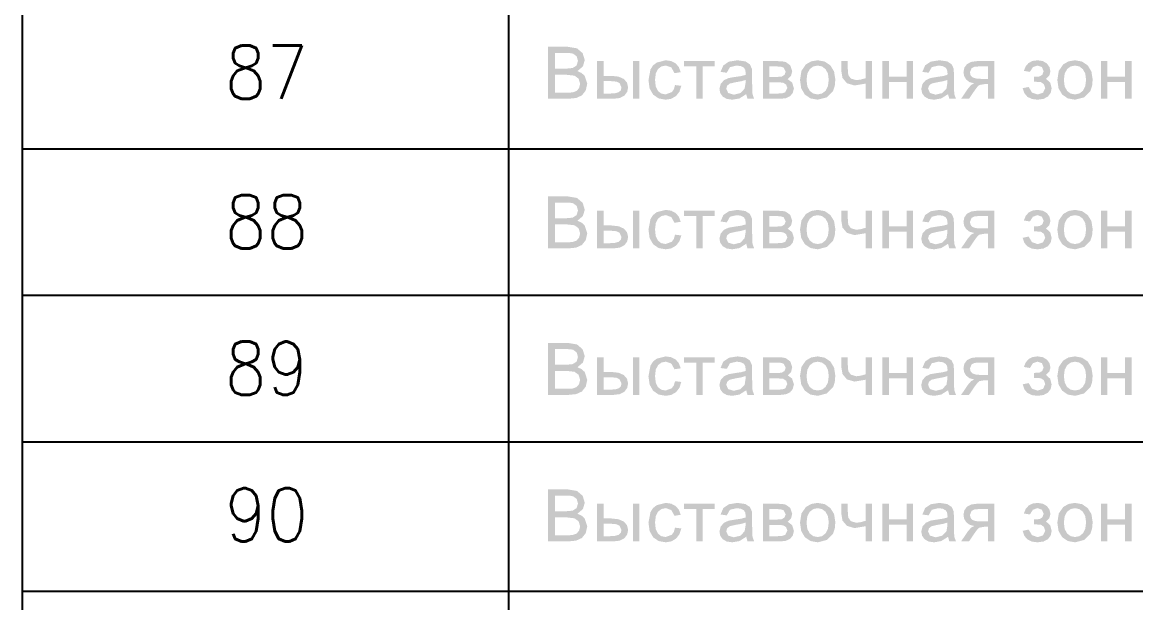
# Model space of a CAD drawing. Header units: millimetres. Extents: x 0 to 420, y 0 to 297.
# Drawn here: x 28.91 to 44.04, y 61.57 to 69.45 of the extents above; entities that cross this region are included whole.
import ezdxf

# ---------------------------------------------------------------- set-up
doc = ezdxf.new("R2010")
doc.units = ezdxf.units.MM
doc.layers.get('0').update_dxf_attribs({"linetype": 'CONTINUOUS'})
doc.styles.get("Standard").update_dxf_attribs({"font": 'STANDARD'})

msp = doc.modelspace()

# ---------------------------------------------------------------- hatches: boundary and pattern name
at = {"true_color": 0x0000fb}
h = msp.add_hatch(color=0, dxfattribs=at)
h.paths.add_polyline_path([(36.055542, 68.410666), (36.055542, 69.117876), (36.321228, 69.117876), (36.450763, 69.096378), (36.527382, 69.030232), (36.555494, 68.937077), (36.530689, 68.851087), (36.456275, 68.787146), (36.513051, 68.761102), (36.554943, 68.722654), (36.589669, 68.615718), (36.568723, 68.523114), (36.516909, 68.45752), (36.439188, 68.422242), (36.325086, 68.410666)], flags=0)
h.paths.add_polyline_path([(36.149248, 68.820771), (36.301935, 68.820771), (36.391232, 68.829039), (36.445251, 68.863765), (36.463441, 68.926053), (36.446353, 68.987789), (36.397847, 69.024169), (36.355265, 69.03161), (36.29036, 69.034091), (36.149248, 69.034091)], flags=0)
h.paths.add_polyline_path([(36.149248, 68.4939), (36.325086, 68.4939), (36.389027, 68.497758), (36.443046, 68.5165), (36.478324, 68.556187), (36.492656, 68.615718), (36.472261, 68.68462), (36.416037, 68.72541), (36.312959, 68.736986), (36.149248, 68.736986)], flags=0)
h = msp.add_hatch(color=0, dxfattribs=at)
h.paths.add_polyline_path([(37.209582, 68.922745), (37.296122, 68.922745), (37.296122, 68.410666), (37.209582, 68.410666)], flags=0)
h.paths.add_polyline_path([(36.723961, 68.922745), (36.810502, 68.922745), (36.810502, 68.722654), (36.920745, 68.722654), (37.015829, 68.712043), (37.086109, 68.680762), (37.129793, 68.63129), (37.144538, 68.566109), (37.132274, 68.506233), (37.096031, 68.455866), (37.032779, 68.421897), (36.940589, 68.410666), (36.723961, 68.410666)], flags=0)
h.paths.add_polyline_path([(36.810502, 68.482324), (36.902003, 68.482324), (36.972283, 68.487285), (37.019412, 68.502168), (37.045733, 68.528075), (37.05469, 68.565558), (37.028232, 68.624538), (36.986408, 68.644382), (36.913579, 68.650996), (36.810502, 68.650996)], flags=0)
for points in [[(37.782221, 68.59808), (37.867108, 68.587055), (37.842235, 68.508163), (37.79545, 68.4487), (37.731303, 68.411493), (37.654339, 68.399091), (37.559186, 68.41611), (37.485116, 68.467442), (37.437023, 68.55102), (37.421175, 68.664777), (37.448736, 68.809746), (37.483394, 68.863972), (37.532521, 68.902902), (37.654891, 68.934321), (37.730407, 68.923641), (37.791041, 68.891877), (37.834518, 68.840959), (37.859391, 68.772264), (37.774504, 68.759586), (37.732061, 68.836756), (37.658198, 68.863214), (37.598529, 68.851294), (37.551262, 68.81581), (37.520532, 68.755107), (37.510472, 68.667533), (37.520118, 68.577822), (37.549608, 68.517051), (37.595221, 68.482324), (37.653237, 68.470749), (37.738675, 68.501617), (37.766443, 68.541373)], [(37.905563, 68.922745), (38.32173, 68.922745), (38.32173, 68.851087), (38.156917, 68.851087), (38.156917, 68.410666), (38.070928, 68.410666), (38.070928, 68.851087), (37.905563, 68.851087)], [(40.041543, 68.922745), (40.128635, 68.922745), (40.128635, 68.825731), (40.1358, 68.734781), (40.171629, 68.685723), (40.243287, 68.664777), (40.299511, 68.671116), (40.370618, 68.690684), (40.370618, 68.922745), (40.45771, 68.922745), (40.45771, 68.410666), (40.370618, 68.410666), (40.370618, 68.617372), (40.221239, 68.592016), (40.118161, 68.621782), (40.057528, 68.693991), (40.041543, 68.7888)], [(40.600048, 68.922745), (40.68714, 68.922745), (40.68714, 68.709976), (40.92747, 68.709976), (40.92747, 68.922745), (41.014562, 68.922745), (41.014562, 68.410666), (40.92747, 68.410666), (40.92747, 68.637767), (40.68714, 68.637767), (40.68714, 68.410666), (40.600048, 68.410666)], [(42.659489, 68.642177), (42.659489, 68.709976), (42.734454, 68.714386), (42.771937, 68.737537), (42.790127, 68.786044), (42.766425, 68.842268), (42.706342, 68.863214), (42.643848, 68.841441), (42.603265, 68.776673), (42.521134, 68.790454), (42.547058, 68.853396), (42.586728, 68.898354), (42.640041, 68.925329), (42.706893, 68.934321), (42.779998, 68.923159), (42.835327, 68.889672), (42.870329, 68.840545), (42.88218, 68.782737), (42.866952, 68.726237), (42.821546, 68.682967), (42.879424, 68.63005), (42.898716, 68.553982), (42.886038, 68.491419), (42.848556, 68.442086), (42.788198, 68.40984), (42.707996, 68.399091), (42.629637, 68.408815), (42.569779, 68.43802), (42.528317, 68.48676), (42.505149, 68.555085), (42.586728, 68.572172), (42.631377, 68.496105), (42.709649, 68.469095), (42.78241, 68.4939), (42.811624, 68.55729), (42.793434, 68.609104), (42.754298, 68.637216), (42.679333, 68.642728)], [(43.570189, 68.922745), (43.657281, 68.922745), (43.657281, 68.709976), (43.897611, 68.709976), (43.897611, 68.922745), (43.984703, 68.922745), (43.984703, 68.410666), (43.897611, 68.410666), (43.897611, 68.637767), (43.657281, 68.637767), (43.657281, 68.410666), (43.570189, 68.410666)], [(37.782221, 66.56608), (37.867108, 66.555055), (37.842235, 66.476163), (37.79545, 66.4167), (37.731303, 66.379493), (37.654339, 66.367091), (37.559186, 66.38411), (37.485116, 66.435442), (37.437023, 66.51902), (37.421175, 66.632777), (37.448736, 66.777746), (37.483394, 66.831972), (37.532521, 66.870902), (37.654891, 66.902321), (37.730407, 66.891641), (37.791041, 66.859877), (37.834518, 66.808959), (37.859391, 66.740264), (37.774504, 66.727586), (37.732061, 66.804756), (37.658198, 66.831214), (37.598529, 66.819294), (37.551262, 66.78381), (37.520532, 66.723107), (37.510472, 66.635533), (37.520118, 66.545822), (37.549608, 66.485051), (37.595221, 66.450324), (37.653237, 66.438749), (37.738675, 66.469617), (37.766443, 66.509373)], [(37.905563, 66.890745), (38.32173, 66.890745), (38.32173, 66.819087), (38.156917, 66.819087), (38.156917, 66.378666), (38.070928, 66.378666), (38.070928, 66.819087), (37.905563, 66.819087)], [(40.041543, 66.890745), (40.128635, 66.890745), (40.128635, 66.793732), (40.1358, 66.702781), (40.171629, 66.653723), (40.243287, 66.632777), (40.299511, 66.639116), (40.370618, 66.658684), (40.370618, 66.890745), (40.45771, 66.890745), (40.45771, 66.378666), (40.370618, 66.378666), (40.370618, 66.585372), (40.221239, 66.560016), (40.118161, 66.589782), (40.057528, 66.661991), (40.041543, 66.7568)], [(40.600048, 66.890745), (40.68714, 66.890745), (40.68714, 66.677976), (40.92747, 66.677976), (40.92747, 66.890745), (41.014562, 66.890745), (41.014562, 66.378666), (40.92747, 66.378666), (40.92747, 66.605767), (40.68714, 66.605767), (40.68714, 66.378666), (40.600048, 66.378666)], [(42.659489, 66.610177), (42.659489, 66.677976), (42.734454, 66.682386), (42.771937, 66.705537), (42.790127, 66.754044), (42.766425, 66.810268), (42.706342, 66.831214), (42.643848, 66.809441), (42.603265, 66.744673), (42.521134, 66.758454), (42.547058, 66.821396), (42.586728, 66.866354), (42.640041, 66.893329), (42.706893, 66.902321), (42.779998, 66.891159), (42.835327, 66.857672), (42.870329, 66.808545), (42.88218, 66.750737), (42.866952, 66.694237), (42.821546, 66.650967), (42.879424, 66.59805), (42.898716, 66.521982), (42.886038, 66.459419), (42.848556, 66.410086), (42.788198, 66.37784), (42.707996, 66.367091), (42.629637, 66.376815), (42.569779, 66.40602), (42.528317, 66.45476), (42.505149, 66.523085), (42.586728, 66.540172), (42.631377, 66.464105), (42.709649, 66.437095), (42.78241, 66.4619), (42.811624, 66.52529), (42.793434, 66.577104), (42.754298, 66.605216), (42.679333, 66.610728)], [(43.570189, 66.890745), (43.657281, 66.890745), (43.657281, 66.677976), (43.897611, 66.677976), (43.897611, 66.890745), (43.984703, 66.890745), (43.984703, 66.378666), (43.897611, 66.378666), (43.897611, 66.605767), (43.657281, 66.605767), (43.657281, 66.378666), (43.570189, 66.378666)], [(37.782221, 64.576413), (37.867108, 64.565389), (37.842235, 64.486496), (37.79545, 64.427034), (37.731303, 64.389827), (37.654339, 64.377424), (37.559186, 64.394443), (37.485116, 64.445775), (37.437023, 64.529353), (37.421175, 64.64311), (37.448736, 64.78808), (37.483394, 64.842305), (37.532521, 64.881235), (37.654891, 64.912654), (37.730407, 64.901974), (37.791041, 64.870211), (37.834518, 64.819292), (37.859391, 64.750597), (37.774504, 64.737919), (37.732061, 64.815089), (37.658198, 64.841547), (37.598529, 64.829627), (37.551262, 64.794143), (37.520532, 64.73344), (37.510472, 64.645866), (37.520118, 64.556156), (37.549608, 64.495384), (37.595221, 64.460658), (37.653237, 64.449082), (37.738675, 64.47995), (37.766443, 64.519707)], [(37.905563, 64.901079), (38.32173, 64.901079), (38.32173, 64.829421), (38.156917, 64.829421), (38.156917, 64.389), (38.070928, 64.389), (38.070928, 64.829421), (37.905563, 64.829421)], [(40.041543, 64.901079), (40.128635, 64.901079), (40.128635, 64.804065), (40.1358, 64.713114), (40.171629, 64.664056), (40.243287, 64.64311), (40.299511, 64.649449), (40.370618, 64.669017), (40.370618, 64.901079), (40.45771, 64.901079), (40.45771, 64.389), (40.370618, 64.389), (40.370618, 64.595705), (40.221239, 64.57035), (40.118161, 64.600115), (40.057528, 64.672324), (40.041543, 64.767133)], [(40.600048, 64.901079), (40.68714, 64.901079), (40.68714, 64.68831), (40.92747, 64.68831), (40.92747, 64.901079), (41.014562, 64.901079), (41.014562, 64.389), (40.92747, 64.389), (40.92747, 64.6161), (40.68714, 64.6161), (40.68714, 64.389), (40.600048, 64.389)], [(42.659489, 64.62051), (42.659489, 64.68831), (42.734454, 64.692719), (42.771937, 64.71587), (42.790127, 64.764377), (42.766425, 64.820601), (42.706342, 64.841547), (42.643848, 64.819774), (42.603265, 64.755007), (42.521134, 64.768787), (42.547058, 64.831729), (42.586728, 64.876687), (42.640041, 64.903663), (42.706893, 64.912654), (42.779998, 64.901492), (42.835327, 64.868006), (42.870329, 64.818879), (42.88218, 64.76107), (42.866952, 64.70457), (42.821546, 64.6613), (42.879424, 64.608383), (42.898716, 64.532316), (42.886038, 64.469753), (42.848556, 64.420419), (42.788198, 64.388173), (42.707996, 64.377424), (42.629637, 64.387148), (42.569779, 64.416354), (42.528317, 64.465093), (42.505149, 64.533418), (42.586728, 64.550506), (42.631377, 64.474438), (42.709649, 64.447429), (42.78241, 64.472233), (42.811624, 64.535623), (42.793434, 64.587437), (42.754298, 64.615549), (42.679333, 64.621061)], [(43.570189, 64.901079), (43.657281, 64.901079), (43.657281, 64.68831), (43.897611, 64.68831), (43.897611, 64.901079), (43.984703, 64.901079), (43.984703, 64.389), (43.897611, 64.389), (43.897611, 64.6161), (43.657281, 64.6161), (43.657281, 64.389), (43.570189, 64.389)], [(37.782221, 62.586746), (37.867108, 62.575722), (37.842235, 62.496829), (37.79545, 62.437367), (37.731303, 62.40016), (37.654339, 62.387758), (37.559186, 62.404776), (37.485116, 62.456108), (37.437023, 62.539686), (37.421175, 62.653443), (37.448736, 62.798413), (37.483394, 62.852639), (37.532521, 62.891568), (37.654891, 62.922988), (37.730407, 62.912308), (37.791041, 62.880544), (37.834518, 62.829626), (37.859391, 62.76093), (37.774504, 62.748252), (37.732061, 62.825422), (37.658198, 62.851881), (37.598529, 62.839961), (37.551262, 62.804476), (37.520532, 62.743774), (37.510472, 62.656199), (37.520118, 62.566489), (37.549608, 62.505718), (37.595221, 62.470991), (37.653237, 62.459416), (37.738675, 62.490284), (37.766443, 62.53004)], [(37.905563, 62.911412), (38.32173, 62.911412), (38.32173, 62.839754), (38.156917, 62.839754), (38.156917, 62.399333), (38.070928, 62.399333), (38.070928, 62.839754), (37.905563, 62.839754)], [(40.041543, 62.911412), (40.128635, 62.911412), (40.128635, 62.814398), (40.1358, 62.723448), (40.171629, 62.67439), (40.243287, 62.653443), (40.299511, 62.659782), (40.370618, 62.67935), (40.370618, 62.911412), (40.45771, 62.911412), (40.45771, 62.399333), (40.370618, 62.399333), (40.370618, 62.606039), (40.221239, 62.580683), (40.118161, 62.610449), (40.057528, 62.682658), (40.041543, 62.777467)], [(40.600048, 62.911412), (40.68714, 62.911412), (40.68714, 62.698643), (40.92747, 62.698643), (40.92747, 62.911412), (41.014562, 62.911412), (41.014562, 62.399333), (40.92747, 62.399333), (40.92747, 62.626434), (40.68714, 62.626434), (40.68714, 62.399333), (40.600048, 62.399333)], [(42.659489, 62.630844), (42.659489, 62.698643), (42.734454, 62.703053), (42.771937, 62.726204), (42.790127, 62.774711), (42.766425, 62.830935), (42.706342, 62.851881), (42.643848, 62.830108), (42.603265, 62.76534), (42.521134, 62.77912), (42.547058, 62.842062), (42.586728, 62.887021), (42.640041, 62.913996), (42.706893, 62.922988), (42.779998, 62.911825), (42.835327, 62.878339), (42.870329, 62.829212), (42.88218, 62.771403), (42.866952, 62.714904), (42.821546, 62.671633), (42.879424, 62.618717), (42.898716, 62.542649), (42.886038, 62.480086), (42.848556, 62.430752), (42.788198, 62.398506), (42.707996, 62.387758), (42.629637, 62.397481), (42.569779, 62.426687), (42.528317, 62.475427), (42.505149, 62.543751), (42.586728, 62.560839), (42.631377, 62.484771), (42.709649, 62.457762), (42.78241, 62.482567), (42.811624, 62.545956), (42.793434, 62.597771), (42.754298, 62.625883), (42.679333, 62.631395)], [(43.570189, 62.911412), (43.657281, 62.911412), (43.657281, 62.698643), (43.897611, 62.698643), (43.897611, 62.911412), (43.984703, 62.911412), (43.984703, 62.399333), (43.897611, 62.399333), (43.897611, 62.626434), (43.657281, 62.626434), (43.657281, 62.399333), (43.570189, 62.399333)]]:
    msp.add_hatch(color=0, dxfattribs=at).paths.add_polyline_path(points, flags=0)
h = msp.add_hatch(color=0, dxfattribs=at)
h.paths.add_polyline_path([(38.749385, 68.474056), (38.656229, 68.415627), (38.560318, 68.399091), (38.485628, 68.409426), (38.430782, 68.440432), (38.396814, 68.487285), (38.385583, 68.545714), (38.40267, 68.614065), (38.447319, 68.664225), (38.510157, 68.692889), (38.587328, 68.706118), (38.67814, 68.719347), (38.741668, 68.735883), (38.742219, 68.758483), (38.736087, 68.803614), (38.717966, 68.833449), (38.676211, 68.85529), (38.618747, 68.862663), (38.528348, 68.841166), (38.485353, 68.765098), (38.400466, 68.776673), (38.438499, 68.864868), (38.515118, 68.916131), (38.631425, 68.934321), (38.737809, 68.918887), (38.798443, 68.879751), (38.825453, 68.821322), (38.829862, 68.740844), (38.829862, 68.625089), (38.831171, 68.526353), (38.835374, 68.471851), (38.857423, 68.410666), (38.766473, 68.410666)], flags=0)
h.paths.add_polyline_path([(38.741668, 68.667533), (38.682619, 68.649618), (38.600005, 68.635011), (38.524489, 68.617372), (38.490314, 68.58926), (38.478187, 68.547919), (38.504094, 68.490041), (38.581264, 68.46689), (38.670561, 68.488939), (38.727887, 68.549021), (38.741668, 68.636113)], flags=0)
h = msp.add_hatch(color=0, dxfattribs=at)
h.paths.add_polyline_path([(38.976667, 68.922745), (39.176758, 68.922745), (39.240906, 68.919576), (39.28645, 68.910619), (39.348186, 68.865419), (39.374093, 68.787146), (39.358659, 68.722654), (39.313459, 68.677455), (39.37299, 68.632255), (39.397244, 68.553982), (39.381603, 68.490455), (39.344879, 68.445944), (39.287001, 68.419417), (39.207626, 68.410666), (38.976667, 68.410666)], flags=0)
h.paths.add_polyline_path([(39.063759, 68.70722), (39.156363, 68.70722), (39.231879, 68.712732), (39.269362, 68.736435), (39.285898, 68.778878), (39.257235, 68.835102), (39.218306, 68.847022), (39.159119, 68.851087), (39.063759, 68.851087)], flags=0)
h.paths.add_polyline_path([(39.063759, 68.482324), (39.17786, 68.482324), (39.239941, 68.486527), (39.279284, 68.499412), (39.307947, 68.558392), (39.291962, 68.603592), (39.250621, 68.630601), (39.16849, 68.636113), (39.063759, 68.636113)], flags=0)
h = msp.add_hatch(color=0, dxfattribs=at)
h.paths.add_polyline_path([(39.480224, 68.666981), (39.499792, 68.79066), (39.559048, 68.877546), (39.632291, 68.919989), (39.720003, 68.934321), (39.815983, 68.916958), (39.892533, 68.864868), (39.942901, 68.78253), (39.959781, 68.674147), (39.95234, 68.585402), (39.930016, 68.518153), (39.844026, 68.43051), (39.720003, 68.399091), (39.622851, 68.416179), (39.54637, 68.467993), (39.496761, 68.551984)], flags=0)
h.paths.add_polyline_path([(39.56897, 68.666981), (39.579719, 68.58051), (39.611965, 68.519256), (39.660403, 68.482807), (39.720003, 68.470749), (39.779121, 68.482876), (39.82749, 68.519807), (39.859736, 68.58175), (39.870485, 68.669738), (39.859736, 68.752833), (39.82749, 68.813605), (39.779121, 68.850329), (39.720003, 68.862663), (39.660403, 68.850329), (39.611965, 68.813605), (39.579719, 68.752489)], flags=0)
h = msp.add_hatch(color=0, dxfattribs=at)
h.paths.add_polyline_path([(41.491364, 68.474056), (41.398209, 68.415627), (41.302297, 68.399091), (41.227608, 68.409426), (41.172762, 68.440432), (41.138793, 68.487285), (41.127562, 68.545714), (41.14465, 68.614065), (41.189298, 68.664225), (41.252137, 68.692889), (41.329307, 68.706118), (41.42012, 68.719347), (41.483647, 68.735883), (41.484198, 68.758483), (41.478066, 68.803614), (41.459945, 68.833449), (41.41819, 68.85529), (41.360726, 68.862663), (41.270327, 68.841166), (41.227332, 68.765098), (41.142445, 68.776673), (41.180479, 68.864868), (41.257098, 68.916131), (41.373404, 68.934321), (41.479789, 68.918887), (41.540422, 68.879751), (41.567432, 68.821322), (41.571842, 68.740844), (41.571842, 68.625089), (41.573151, 68.526353), (41.577354, 68.471851), (41.599402, 68.410666), (41.508452, 68.410666)], flags=0)
h.paths.add_polyline_path([(41.483647, 68.667533), (41.424598, 68.649618), (41.341985, 68.635011), (41.266468, 68.617372), (41.232293, 68.58926), (41.220166, 68.547919), (41.246073, 68.490041), (41.323244, 68.46689), (41.41254, 68.488939), (41.469867, 68.549021), (41.483647, 68.636113)], flags=0)
h = msp.add_hatch(color=0, dxfattribs=at)
h.paths.add_polyline_path([(42.121584, 68.922745), (42.121584, 68.410666), (42.035044, 68.410666), (42.035044, 68.610206), (41.984883, 68.610206), (41.916532, 68.59808), (41.889178, 68.573344), (41.851489, 68.522563), (41.775421, 68.410666), (41.667934, 68.410666), (41.761641, 68.54847), (41.80436, 68.597942), (41.847079, 68.620128), (41.782243, 68.638387), (41.736836, 68.673596), (41.709827, 68.720174), (41.701007, 68.773366), (41.712652, 68.833586), (41.747861, 68.881404), (41.805187, 68.91241), (41.884011, 68.922745)], flags=0)
h.paths.add_polyline_path([(42.035044, 68.851087), (41.911571, 68.851087), (41.847562, 68.844955), (41.81125, 68.826834), (41.789202, 68.77061), (41.79747, 68.730785), (41.822275, 68.703362), (41.867888, 68.687239), (41.939132, 68.681864), (42.035044, 68.681864)], flags=0)
h = msp.add_hatch(color=0, dxfattribs=at)
h.paths.add_polyline_path([(42.976349, 68.666981), (42.995917, 68.79066), (43.055173, 68.877546), (43.128415, 68.919989), (43.216128, 68.934321), (43.312108, 68.916958), (43.388658, 68.864868), (43.439025, 68.78253), (43.455906, 68.674147), (43.448465, 68.585402), (43.426141, 68.518153), (43.340151, 68.43051), (43.216128, 68.399091), (43.118976, 68.416179), (43.042495, 68.467993), (42.992885, 68.551984)], flags=0)
h.paths.add_polyline_path([(43.065095, 68.666981), (43.075843, 68.58051), (43.108089, 68.519256), (43.156527, 68.482807), (43.216128, 68.470749), (43.275245, 68.482876), (43.323615, 68.519807), (43.355861, 68.58175), (43.366609, 68.669738), (43.355861, 68.752833), (43.323615, 68.813605), (43.275245, 68.850329), (43.216128, 68.862663), (43.156527, 68.850329), (43.108089, 68.813605), (43.075843, 68.752489)], flags=0)
h = msp.add_hatch(color=0, dxfattribs=at)
h.paths.add_polyline_path([(36.055542, 66.378666), (36.055542, 67.085876), (36.321228, 67.085876), (36.450763, 67.064378), (36.527382, 66.998232), (36.555494, 66.905077), (36.530689, 66.819087), (36.456275, 66.755146), (36.513051, 66.729102), (36.554943, 66.690654), (36.589669, 66.583718), (36.568723, 66.491114), (36.516909, 66.42552), (36.439188, 66.390242), (36.325086, 66.378666)], flags=0)
h.paths.add_polyline_path([(36.149248, 66.788771), (36.301935, 66.788771), (36.391232, 66.797039), (36.445251, 66.831765), (36.463441, 66.894053), (36.446353, 66.955789), (36.397847, 66.992169), (36.355265, 66.99961), (36.29036, 67.002091), (36.149248, 67.002091)], flags=0)
h.paths.add_polyline_path([(36.149248, 66.4619), (36.325086, 66.4619), (36.389027, 66.465758), (36.443046, 66.4845), (36.478324, 66.524187), (36.492656, 66.583718), (36.472261, 66.65262), (36.416037, 66.69341), (36.312959, 66.704986), (36.149248, 66.704986)], flags=0)
h = msp.add_hatch(color=0, dxfattribs=at)
h.paths.add_polyline_path([(37.209582, 66.890745), (37.296122, 66.890745), (37.296122, 66.378666), (37.209582, 66.378666)], flags=0)
h.paths.add_polyline_path([(36.723961, 66.890745), (36.810502, 66.890745), (36.810502, 66.690654), (36.920745, 66.690654), (37.015829, 66.680043), (37.086109, 66.648762), (37.129793, 66.59929), (37.144538, 66.534109), (37.132274, 66.474233), (37.096031, 66.423866), (37.032779, 66.389897), (36.940589, 66.378666), (36.723961, 66.378666)], flags=0)
h.paths.add_polyline_path([(36.810502, 66.450324), (36.902003, 66.450324), (36.972283, 66.455285), (37.019412, 66.470168), (37.045733, 66.496075), (37.05469, 66.533558), (37.028232, 66.592538), (36.986408, 66.612382), (36.913579, 66.618996), (36.810502, 66.618996)], flags=0)
h = msp.add_hatch(color=0, dxfattribs=at)
h.paths.add_polyline_path([(38.749385, 66.442056), (38.656229, 66.383627), (38.560318, 66.367091), (38.485628, 66.377426), (38.430782, 66.408432), (38.396814, 66.455285), (38.385583, 66.513714), (38.40267, 66.582065), (38.447319, 66.632225), (38.510157, 66.660889), (38.587328, 66.674118), (38.67814, 66.687347), (38.741668, 66.703883), (38.742219, 66.726483), (38.736087, 66.771614), (38.717966, 66.801449), (38.676211, 66.82329), (38.618747, 66.830663), (38.528348, 66.809166), (38.485353, 66.733098), (38.400466, 66.744673), (38.438499, 66.832868), (38.515118, 66.884131), (38.631425, 66.902321), (38.737809, 66.886887), (38.798443, 66.847751), (38.825453, 66.789322), (38.829862, 66.708844), (38.829862, 66.593089), (38.831171, 66.494353), (38.835374, 66.439851), (38.857423, 66.378666), (38.766473, 66.378666)], flags=0)
h.paths.add_polyline_path([(38.741668, 66.635533), (38.682619, 66.617618), (38.600005, 66.603011), (38.524489, 66.585372), (38.490314, 66.55726), (38.478187, 66.515919), (38.504094, 66.458041), (38.581264, 66.43489), (38.670561, 66.456939), (38.727887, 66.517021), (38.741668, 66.604113)], flags=0)
h = msp.add_hatch(color=0, dxfattribs=at)
h.paths.add_polyline_path([(38.976667, 66.890745), (39.176758, 66.890745), (39.240906, 66.887576), (39.28645, 66.878619), (39.348186, 66.833419), (39.374093, 66.755146), (39.358659, 66.690654), (39.313459, 66.645455), (39.37299, 66.600255), (39.397244, 66.521982), (39.381603, 66.458455), (39.344879, 66.413944), (39.287001, 66.387417), (39.207626, 66.378666), (38.976667, 66.378666)], flags=0)
h.paths.add_polyline_path([(39.063759, 66.67522), (39.156363, 66.67522), (39.231879, 66.680732), (39.269362, 66.704435), (39.285898, 66.746878), (39.257235, 66.803102), (39.218306, 66.815022), (39.159119, 66.819087), (39.063759, 66.819087)], flags=0)
h.paths.add_polyline_path([(39.063759, 66.450324), (39.17786, 66.450324), (39.239941, 66.454527), (39.279284, 66.467412), (39.307947, 66.526392), (39.291962, 66.571592), (39.250621, 66.598601), (39.16849, 66.604113), (39.063759, 66.604113)], flags=0)
h = msp.add_hatch(color=0, dxfattribs=at)
h.paths.add_polyline_path([(39.480224, 66.634982), (39.499792, 66.75866), (39.559048, 66.845546), (39.632291, 66.887989), (39.720003, 66.902321), (39.815983, 66.884958), (39.892533, 66.832868), (39.942901, 66.75053), (39.959781, 66.642147), (39.95234, 66.553402), (39.930016, 66.486153), (39.844026, 66.39851), (39.720003, 66.367091), (39.622851, 66.384179), (39.54637, 66.435993), (39.496761, 66.519984)], flags=0)
h.paths.add_polyline_path([(39.56897, 66.634982), (39.579719, 66.54851), (39.611965, 66.487256), (39.660403, 66.450807), (39.720003, 66.438749), (39.779121, 66.450876), (39.82749, 66.487807), (39.859736, 66.54975), (39.870485, 66.637738), (39.859736, 66.720833), (39.82749, 66.781605), (39.779121, 66.818329), (39.720003, 66.830663), (39.660403, 66.818329), (39.611965, 66.781605), (39.579719, 66.720489)], flags=0)
h = msp.add_hatch(color=0, dxfattribs=at)
h.paths.add_polyline_path([(41.491364, 66.442056), (41.398209, 66.383627), (41.302297, 66.367091), (41.227608, 66.377426), (41.172762, 66.408432), (41.138793, 66.455285), (41.127562, 66.513714), (41.14465, 66.582065), (41.189298, 66.632225), (41.252137, 66.660889), (41.329307, 66.674118), (41.42012, 66.687347), (41.483647, 66.703883), (41.484198, 66.726483), (41.478066, 66.771614), (41.459945, 66.801449), (41.41819, 66.82329), (41.360726, 66.830663), (41.270327, 66.809166), (41.227332, 66.733098), (41.142445, 66.744673), (41.180479, 66.832868), (41.257098, 66.884131), (41.373404, 66.902321), (41.479789, 66.886887), (41.540422, 66.847751), (41.567432, 66.789322), (41.571842, 66.708844), (41.571842, 66.593089), (41.573151, 66.494353), (41.577354, 66.439851), (41.599402, 66.378666), (41.508452, 66.378666)], flags=0)
h.paths.add_polyline_path([(41.483647, 66.635533), (41.424598, 66.617618), (41.341985, 66.603011), (41.266468, 66.585372), (41.232293, 66.55726), (41.220166, 66.515919), (41.246073, 66.458041), (41.323244, 66.43489), (41.41254, 66.456939), (41.469867, 66.517021), (41.483647, 66.604113)], flags=0)
h = msp.add_hatch(color=0, dxfattribs=at)
h.paths.add_polyline_path([(42.121584, 66.890745), (42.121584, 66.378666), (42.035044, 66.378666), (42.035044, 66.578206), (41.984883, 66.578206), (41.916532, 66.56608), (41.889178, 66.541344), (41.851489, 66.490563), (41.775421, 66.378666), (41.667934, 66.378666), (41.761641, 66.51647), (41.80436, 66.565942), (41.847079, 66.588128), (41.782243, 66.606387), (41.736836, 66.641596), (41.709827, 66.688174), (41.701007, 66.741366), (41.712652, 66.801586), (41.747861, 66.849404), (41.805187, 66.88041), (41.884011, 66.890745)], flags=0)
h.paths.add_polyline_path([(42.035044, 66.819087), (41.911571, 66.819087), (41.847562, 66.812955), (41.81125, 66.794834), (41.789202, 66.73861), (41.79747, 66.698785), (41.822275, 66.671362), (41.867888, 66.655239), (41.939132, 66.649864), (42.035044, 66.649864)], flags=0)
h = msp.add_hatch(color=0, dxfattribs=at)
h.paths.add_polyline_path([(42.976349, 66.634982), (42.995917, 66.75866), (43.055173, 66.845546), (43.128415, 66.887989), (43.216128, 66.902321), (43.312108, 66.884958), (43.388658, 66.832868), (43.439025, 66.75053), (43.455906, 66.642147), (43.448465, 66.553402), (43.426141, 66.486153), (43.340151, 66.39851), (43.216128, 66.367091), (43.118976, 66.384179), (43.042495, 66.435993), (42.992885, 66.519984)], flags=0)
h.paths.add_polyline_path([(43.065095, 66.634982), (43.075843, 66.54851), (43.108089, 66.487256), (43.156527, 66.450807), (43.216128, 66.438749), (43.275245, 66.450876), (43.323615, 66.487807), (43.355861, 66.54975), (43.366609, 66.637738), (43.355861, 66.720833), (43.323615, 66.781605), (43.275245, 66.818329), (43.216128, 66.830663), (43.156527, 66.818329), (43.108089, 66.781605), (43.075843, 66.720489)], flags=0)
h = msp.add_hatch(color=0, dxfattribs=at)
h.paths.add_polyline_path([(36.055542, 64.389), (36.055542, 65.096209), (36.321228, 65.096209), (36.450763, 65.074712), (36.527382, 65.008566), (36.555494, 64.91541), (36.530689, 64.829421), (36.456275, 64.76548), (36.513051, 64.739435), (36.554943, 64.700988), (36.589669, 64.594052), (36.568723, 64.501448), (36.516909, 64.435853), (36.439188, 64.400575), (36.325086, 64.389)], flags=0)
h.paths.add_polyline_path([(36.149248, 64.799104), (36.301935, 64.799104), (36.391232, 64.807372), (36.445251, 64.842099), (36.463441, 64.904386), (36.446353, 64.966122), (36.397847, 65.002502), (36.355265, 65.009944), (36.29036, 65.012424), (36.149248, 65.012424)], flags=0)
h.paths.add_polyline_path([(36.149248, 64.472233), (36.325086, 64.472233), (36.389027, 64.476092), (36.443046, 64.494833), (36.478324, 64.534521), (36.492656, 64.594052), (36.472261, 64.662954), (36.416037, 64.703744), (36.312959, 64.715319), (36.149248, 64.715319)], flags=0)
h = msp.add_hatch(color=0, dxfattribs=at)
h.paths.add_polyline_path([(37.209582, 64.901079), (37.296122, 64.901079), (37.296122, 64.389), (37.209582, 64.389)], flags=0)
h.paths.add_polyline_path([(36.723961, 64.901079), (36.810502, 64.901079), (36.810502, 64.700988), (36.920745, 64.700988), (37.015829, 64.690377), (37.086109, 64.659095), (37.129793, 64.609624), (37.144538, 64.544442), (37.132274, 64.484567), (37.096031, 64.434199), (37.032779, 64.400231), (36.940589, 64.389), (36.723961, 64.389)], flags=0)
h.paths.add_polyline_path([(36.810502, 64.460658), (36.902003, 64.460658), (36.972283, 64.465619), (37.019412, 64.480501), (37.045733, 64.506409), (37.05469, 64.543891), (37.028232, 64.602871), (36.986408, 64.622715), (36.913579, 64.62933), (36.810502, 64.62933)], flags=0)
h = msp.add_hatch(color=0, dxfattribs=at)
h.paths.add_polyline_path([(38.749385, 64.452389), (38.656229, 64.393961), (38.560318, 64.377424), (38.485628, 64.38776), (38.430782, 64.418765), (38.396814, 64.465619), (38.385583, 64.524047), (38.40267, 64.592398), (38.447319, 64.642559), (38.510157, 64.671222), (38.587328, 64.684451), (38.67814, 64.69768), (38.741668, 64.714217), (38.742219, 64.736817), (38.736087, 64.781947), (38.717966, 64.811782), (38.676211, 64.833624), (38.618747, 64.840996), (38.528348, 64.819499), (38.485353, 64.743431), (38.400466, 64.755007), (38.438499, 64.843201), (38.515118, 64.894464), (38.631425, 64.912654), (38.737809, 64.89722), (38.798443, 64.858084), (38.825453, 64.799655), (38.829862, 64.719178), (38.829862, 64.603422), (38.831171, 64.504686), (38.835374, 64.450185), (38.857423, 64.389), (38.766473, 64.389)], flags=0)
h.paths.add_polyline_path([(38.741668, 64.645866), (38.682619, 64.627952), (38.600005, 64.613344), (38.524489, 64.595705), (38.490314, 64.567593), (38.478187, 64.526252), (38.504094, 64.468375), (38.581264, 64.445224), (38.670561, 64.467272), (38.727887, 64.527355), (38.741668, 64.614447)], flags=0)
h = msp.add_hatch(color=0, dxfattribs=at)
h.paths.add_polyline_path([(38.976667, 64.901079), (39.176758, 64.901079), (39.240906, 64.897909), (39.28645, 64.888952), (39.348186, 64.843752), (39.374093, 64.76548), (39.358659, 64.700988), (39.313459, 64.655788), (39.37299, 64.610588), (39.397244, 64.532316), (39.381603, 64.468788), (39.344879, 64.424278), (39.287001, 64.39775), (39.207626, 64.389), (38.976667, 64.389)], flags=0)
h.paths.add_polyline_path([(39.063759, 64.685554), (39.156363, 64.685554), (39.231879, 64.691066), (39.269362, 64.714768), (39.285898, 64.757212), (39.257235, 64.813436), (39.218306, 64.825356), (39.159119, 64.829421), (39.063759, 64.829421)], flags=0)
h.paths.add_polyline_path([(39.063759, 64.460658), (39.17786, 64.460658), (39.239941, 64.464861), (39.279284, 64.477745), (39.307947, 64.536725), (39.291962, 64.581925), (39.250621, 64.608935), (39.16849, 64.614447), (39.063759, 64.614447)], flags=0)
h = msp.add_hatch(color=0, dxfattribs=at)
h.paths.add_polyline_path([(39.480224, 64.645315), (39.499792, 64.768994), (39.559048, 64.855879), (39.632291, 64.898323), (39.720003, 64.912654), (39.815983, 64.895291), (39.892533, 64.843201), (39.942901, 64.760863), (39.959781, 64.652481), (39.95234, 64.563735), (39.930016, 64.496487), (39.844026, 64.408843), (39.720003, 64.377424), (39.622851, 64.394512), (39.54637, 64.446326), (39.496761, 64.530318)], flags=0)
h.paths.add_polyline_path([(39.56897, 64.645315), (39.579719, 64.558843), (39.611965, 64.497589), (39.660403, 64.46114), (39.720003, 64.449082), (39.779121, 64.461209), (39.82749, 64.49814), (39.859736, 64.560083), (39.870485, 64.648071), (39.859736, 64.731167), (39.82749, 64.791938), (39.779121, 64.828663), (39.720003, 64.840996), (39.660403, 64.828663), (39.611965, 64.791938), (39.579719, 64.730822)], flags=0)
h = msp.add_hatch(color=0, dxfattribs=at)
h.paths.add_polyline_path([(41.491364, 64.452389), (41.398209, 64.393961), (41.302297, 64.377424), (41.227608, 64.38776), (41.172762, 64.418765), (41.138793, 64.465619), (41.127562, 64.524047), (41.14465, 64.592398), (41.189298, 64.642559), (41.252137, 64.671222), (41.329307, 64.684451), (41.42012, 64.69768), (41.483647, 64.714217), (41.484198, 64.736817), (41.478066, 64.781947), (41.459945, 64.811782), (41.41819, 64.833624), (41.360726, 64.840996), (41.270327, 64.819499), (41.227332, 64.743431), (41.142445, 64.755007), (41.180479, 64.843201), (41.257098, 64.894464), (41.373404, 64.912654), (41.479789, 64.89722), (41.540422, 64.858084), (41.567432, 64.799655), (41.571842, 64.719178), (41.571842, 64.603422), (41.573151, 64.504686), (41.577354, 64.450185), (41.599402, 64.389), (41.508452, 64.389)], flags=0)
h.paths.add_polyline_path([(41.483647, 64.645866), (41.424598, 64.627952), (41.341985, 64.613344), (41.266468, 64.595705), (41.232293, 64.567593), (41.220166, 64.526252), (41.246073, 64.468375), (41.323244, 64.445224), (41.41254, 64.467272), (41.469867, 64.527355), (41.483647, 64.614447)], flags=0)
h = msp.add_hatch(color=0, dxfattribs=at)
h.paths.add_polyline_path([(42.121584, 64.901079), (42.121584, 64.389), (42.035044, 64.389), (42.035044, 64.58854), (41.984883, 64.58854), (41.916532, 64.576413), (41.889178, 64.551677), (41.851489, 64.500896), (41.775421, 64.389), (41.667934, 64.389), (41.761641, 64.526804), (41.80436, 64.576275), (41.847079, 64.598462), (41.782243, 64.616721), (41.736836, 64.651929), (41.709827, 64.698507), (41.701007, 64.751699), (41.712652, 64.81192), (41.747861, 64.859738), (41.805187, 64.890743), (41.884011, 64.901079)], flags=0)
h.paths.add_polyline_path([(42.035044, 64.829421), (41.911571, 64.829421), (41.847562, 64.823288), (41.81125, 64.805167), (41.789202, 64.748943), (41.79747, 64.709118), (41.822275, 64.681695), (41.867888, 64.665572), (41.939132, 64.660198), (42.035044, 64.660198)], flags=0)
h = msp.add_hatch(color=0, dxfattribs=at)
h.paths.add_polyline_path([(42.976349, 64.645315), (42.995917, 64.768994), (43.055173, 64.855879), (43.128415, 64.898323), (43.216128, 64.912654), (43.312108, 64.895291), (43.388658, 64.843201), (43.439025, 64.760863), (43.455906, 64.652481), (43.448465, 64.563735), (43.426141, 64.496487), (43.340151, 64.408843), (43.216128, 64.377424), (43.118976, 64.394512), (43.042495, 64.446326), (42.992885, 64.530318)], flags=0)
h.paths.add_polyline_path([(43.065095, 64.645315), (43.075843, 64.558843), (43.108089, 64.497589), (43.156527, 64.46114), (43.216128, 64.449082), (43.275245, 64.461209), (43.323615, 64.49814), (43.355861, 64.560083), (43.366609, 64.648071), (43.355861, 64.731167), (43.323615, 64.791938), (43.275245, 64.828663), (43.216128, 64.840996), (43.156527, 64.828663), (43.108089, 64.791938), (43.075843, 64.730822)], flags=0)
h = msp.add_hatch(color=0, dxfattribs=at)
h.paths.add_polyline_path([(36.055542, 62.399333), (36.055542, 63.106542), (36.321228, 63.106542), (36.450763, 63.085045), (36.527382, 63.018899), (36.555494, 62.925744), (36.530689, 62.839754), (36.456275, 62.775813), (36.513051, 62.749768), (36.554943, 62.711321), (36.589669, 62.604385), (36.568723, 62.511781), (36.516909, 62.446186), (36.439188, 62.410909), (36.325086, 62.399333)], flags=0)
h.paths.add_polyline_path([(36.149248, 62.809437), (36.301935, 62.809437), (36.391232, 62.817705), (36.445251, 62.852432), (36.463441, 62.914719), (36.446353, 62.976455), (36.397847, 63.012836), (36.355265, 63.020277), (36.29036, 63.022758), (36.149248, 63.022758)], flags=0)
h.paths.add_polyline_path([(36.149248, 62.482567), (36.325086, 62.482567), (36.389027, 62.486425), (36.443046, 62.505166), (36.478324, 62.544854), (36.492656, 62.604385), (36.472261, 62.673287), (36.416037, 62.714077), (36.312959, 62.725653), (36.149248, 62.725653)], flags=0)
h = msp.add_hatch(color=0, dxfattribs=at)
h.paths.add_polyline_path([(37.209582, 62.911412), (37.296122, 62.911412), (37.296122, 62.399333), (37.209582, 62.399333)], flags=0)
h.paths.add_polyline_path([(36.723961, 62.911412), (36.810502, 62.911412), (36.810502, 62.711321), (36.920745, 62.711321), (37.015829, 62.70071), (37.086109, 62.669429), (37.129793, 62.619957), (37.144538, 62.554776), (37.132274, 62.4949), (37.096031, 62.444533), (37.032779, 62.410564), (36.940589, 62.399333), (36.723961, 62.399333)], flags=0)
h.paths.add_polyline_path([(36.810502, 62.470991), (36.902003, 62.470991), (36.972283, 62.475952), (37.019412, 62.490835), (37.045733, 62.516742), (37.05469, 62.554225), (37.028232, 62.613205), (36.986408, 62.633048), (36.913579, 62.639663), (36.810502, 62.639663)], flags=0)
h = msp.add_hatch(color=0, dxfattribs=at)
h.paths.add_polyline_path([(38.749385, 62.462723), (38.656229, 62.404294), (38.560318, 62.387758), (38.485628, 62.398093), (38.430782, 62.429099), (38.396814, 62.475952), (38.385583, 62.534381), (38.40267, 62.602732), (38.447319, 62.652892), (38.510157, 62.681555), (38.587328, 62.694784), (38.67814, 62.708014), (38.741668, 62.72455), (38.742219, 62.74715), (38.736087, 62.792281), (38.717966, 62.822115), (38.676211, 62.843957), (38.618747, 62.85133), (38.528348, 62.829832), (38.485353, 62.753765), (38.400466, 62.76534), (38.438499, 62.853534), (38.515118, 62.904797), (38.631425, 62.922988), (38.737809, 62.907554), (38.798443, 62.868417), (38.825453, 62.809988), (38.829862, 62.729511), (38.829862, 62.613756), (38.831171, 62.515019), (38.835374, 62.460518), (38.857423, 62.399333), (38.766473, 62.399333)], flags=0)
h.paths.add_polyline_path([(38.741668, 62.656199), (38.682619, 62.638285), (38.600005, 62.623678), (38.524489, 62.606039), (38.490314, 62.577927), (38.478187, 62.536586), (38.504094, 62.478708), (38.581264, 62.455557), (38.670561, 62.477606), (38.727887, 62.537688), (38.741668, 62.62478)], flags=0)
h = msp.add_hatch(color=0, dxfattribs=at)
h.paths.add_polyline_path([(38.976667, 62.911412), (39.176758, 62.911412), (39.240906, 62.908243), (39.28645, 62.899285), (39.348186, 62.854086), (39.374093, 62.775813), (39.358659, 62.711321), (39.313459, 62.666121), (39.37299, 62.620922), (39.397244, 62.542649), (39.381603, 62.479121), (39.344879, 62.434611), (39.287001, 62.408084), (39.207626, 62.399333), (38.976667, 62.399333)], flags=0)
h.paths.add_polyline_path([(39.063759, 62.695887), (39.156363, 62.695887), (39.231879, 62.701399), (39.269362, 62.725101), (39.285898, 62.767545), (39.257235, 62.823769), (39.218306, 62.835689), (39.159119, 62.839754), (39.063759, 62.839754)], flags=0)
h.paths.add_polyline_path([(39.063759, 62.470991), (39.17786, 62.470991), (39.239941, 62.475194), (39.279284, 62.488079), (39.307947, 62.547059), (39.291962, 62.592258), (39.250621, 62.619268), (39.16849, 62.62478), (39.063759, 62.62478)], flags=0)
h = msp.add_hatch(color=0, dxfattribs=at)
h.paths.add_polyline_path([(39.480224, 62.655648), (39.499792, 62.779327), (39.559048, 62.866212), (39.632291, 62.908656), (39.720003, 62.922988), (39.815983, 62.905624), (39.892533, 62.853534), (39.942901, 62.771197), (39.959781, 62.662814), (39.95234, 62.574068), (39.930016, 62.50682), (39.844026, 62.419177), (39.720003, 62.387758), (39.622851, 62.404845), (39.54637, 62.456659), (39.496761, 62.540651)], flags=0)
h.paths.add_polyline_path([(39.56897, 62.655648), (39.579719, 62.569176), (39.611965, 62.507922), (39.660403, 62.471473), (39.720003, 62.459416), (39.779121, 62.471542), (39.82749, 62.508474), (39.859736, 62.570417), (39.870485, 62.658404), (39.859736, 62.7415), (39.82749, 62.802271), (39.779121, 62.838996), (39.720003, 62.85133), (39.660403, 62.838996), (39.611965, 62.802271), (39.579719, 62.741155)], flags=0)
h = msp.add_hatch(color=0, dxfattribs=at)
h.paths.add_polyline_path([(41.491364, 62.462723), (41.398209, 62.404294), (41.302297, 62.387758), (41.227608, 62.398093), (41.172762, 62.429099), (41.138793, 62.475952), (41.127562, 62.534381), (41.14465, 62.602732), (41.189298, 62.652892), (41.252137, 62.681555), (41.329307, 62.694784), (41.42012, 62.708014), (41.483647, 62.72455), (41.484198, 62.74715), (41.478066, 62.792281), (41.459945, 62.822115), (41.41819, 62.843957), (41.360726, 62.85133), (41.270327, 62.829832), (41.227332, 62.753765), (41.142445, 62.76534), (41.180479, 62.853534), (41.257098, 62.904797), (41.373404, 62.922988), (41.479789, 62.907554), (41.540422, 62.868417), (41.567432, 62.809988), (41.571842, 62.729511), (41.571842, 62.613756), (41.573151, 62.515019), (41.577354, 62.460518), (41.599402, 62.399333), (41.508452, 62.399333)], flags=0)
h.paths.add_polyline_path([(41.483647, 62.656199), (41.424598, 62.638285), (41.341985, 62.623678), (41.266468, 62.606039), (41.232293, 62.577927), (41.220166, 62.536586), (41.246073, 62.478708), (41.323244, 62.455557), (41.41254, 62.477606), (41.469867, 62.537688), (41.483647, 62.62478)], flags=0)
h = msp.add_hatch(color=0, dxfattribs=at)
h.paths.add_polyline_path([(42.121584, 62.911412), (42.121584, 62.399333), (42.035044, 62.399333), (42.035044, 62.598873), (41.984883, 62.598873), (41.916532, 62.586746), (41.889178, 62.56201), (41.851489, 62.51123), (41.775421, 62.399333), (41.667934, 62.399333), (41.761641, 62.537137), (41.80436, 62.586608), (41.847079, 62.608795), (41.782243, 62.627054), (41.736836, 62.662263), (41.709827, 62.70884), (41.701007, 62.762033), (41.712652, 62.822253), (41.747861, 62.870071), (41.805187, 62.901077), (41.884011, 62.911412)], flags=0)
h.paths.add_polyline_path([(42.035044, 62.839754), (41.911571, 62.839754), (41.847562, 62.833622), (41.81125, 62.815501), (41.789202, 62.759277), (41.79747, 62.719451), (41.822275, 62.692028), (41.867888, 62.675905), (41.939132, 62.670531), (42.035044, 62.670531)], flags=0)
h = msp.add_hatch(color=0, dxfattribs=at)
h.paths.add_polyline_path([(42.976349, 62.655648), (42.995917, 62.779327), (43.055173, 62.866212), (43.128415, 62.908656), (43.216128, 62.922988), (43.312108, 62.905624), (43.388658, 62.853534), (43.439025, 62.771197), (43.455906, 62.662814), (43.448465, 62.574068), (43.426141, 62.50682), (43.340151, 62.419177), (43.216128, 62.387758), (43.118976, 62.404845), (43.042495, 62.456659), (42.992885, 62.540651)], flags=0)
h.paths.add_polyline_path([(43.065095, 62.655648), (43.075843, 62.569176), (43.108089, 62.507922), (43.156527, 62.471473), (43.216128, 62.459416), (43.275245, 62.471542), (43.323615, 62.508474), (43.355861, 62.570417), (43.366609, 62.658404), (43.355861, 62.7415), (43.323615, 62.802271), (43.275245, 62.838996), (43.216128, 62.85133), (43.156527, 62.838996), (43.108089, 62.802271), (43.075843, 62.741155)], flags=0)

# ---------------------------------------------------------------- linework, layer by layer
at = {"color": 0, "true_color": 0x000007}
for points in [[(28.913668, 246.422332), (28.913668, 39.708667)], [(35.517668, 246.422332), (35.517668, 39.708667)], [(28.913668, 67.733333), (77.681668, 67.733333)], [(28.913668, 65.743666), (77.681668, 65.743666)], [(28.913668, 63.754), (77.681668, 63.754)], [(28.913668, 61.722), (77.681668, 61.722)]]:
    msp.add_lwpolyline(points, dxfattribs=at)

# ---------------------------------------------------------------- texts
at = {"color": 0, "true_color": 0x0000fb, "char_height": 0.724708, "width": 0.88575423, "attachment_point": 1}
for s, insert in [('87', (31.665335, 69.135382)), ('88', (31.665335, 67.103378)), ('89', (31.665335, 65.113715)), ('90', (31.665335, 63.124035))]:
    msp.add_mtext(s, dxfattribs=dict(at, insert=insert))

doc.saveas('drawing.dxf')
